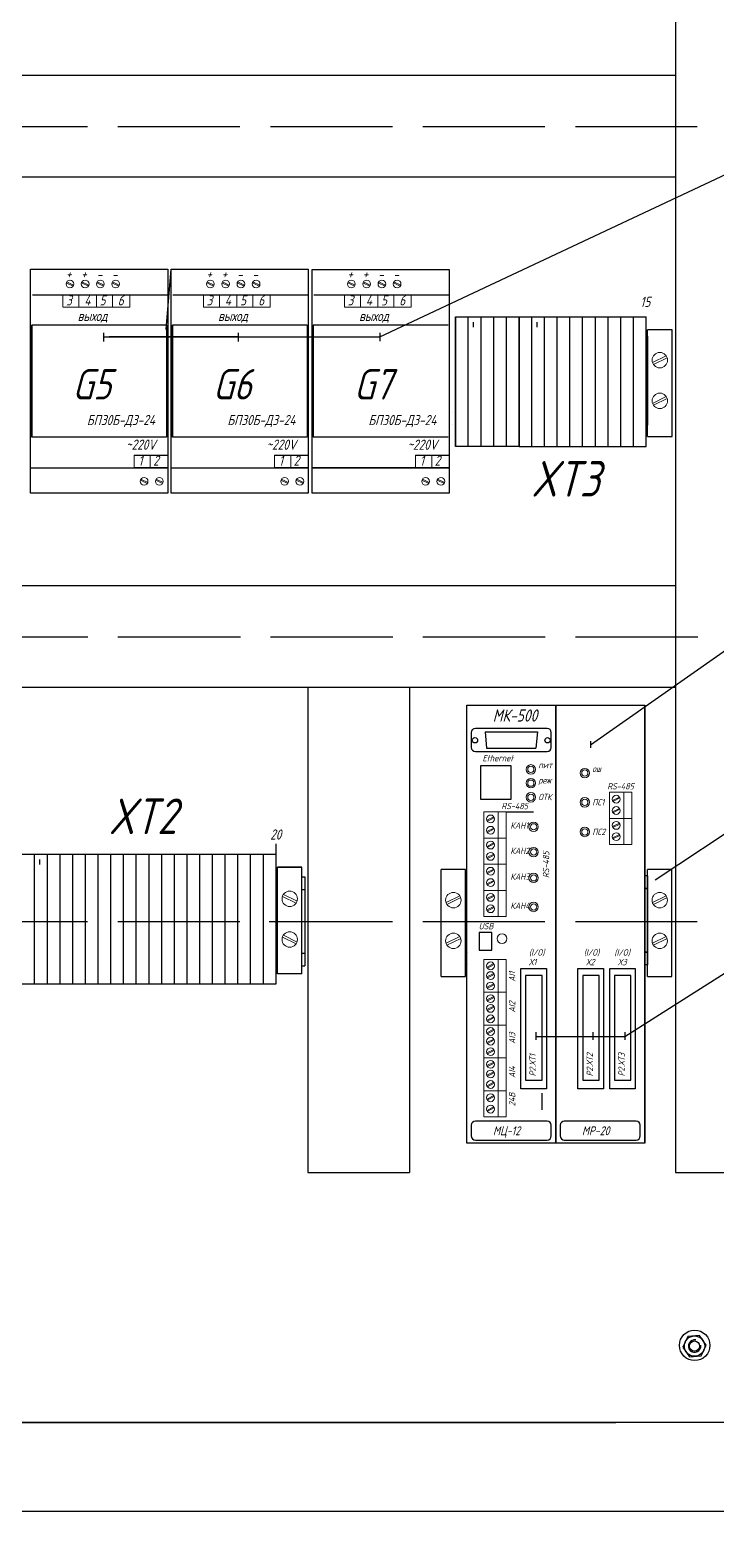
# Model space of a CAD drawing. Header units: millimetres. Extents: x 2155 to 4370, y 1157 to 1761.
# Drawn here: x 2389.6 to 2457.1, y 1455.7 to 1601.4 of the extents above; entities that cross this region are included whole.
import ezdxf

# ---------------------------------------------------------------- set-up
doc = ezdxf.new("R2010")
doc.units = ezdxf.units.MM
doc.linetypes.add('ACAD_ISO02W100', pattern=[15, 12, -3])
doc.layers.add('АСУТП', color=7, linetype='Continuous')
doc.styles.add('GOST тип А', font='GOST_A.TTF', dxfattribs={"oblique": 15})
doc.styles.get("Standard").update_dxf_attribs({"font": 'GOST_A.TTF', "width": 0.8, "oblique": 15, "height": 3})

msp = doc.modelspace()

# ---------------------------------------------------------------- linework, layer by layer
at = {"color": 7, "lineweight": 30}
for p, q in [((2453.1241, 1686.8769), (2453.1241, 1489.0629)), ((2326.8741, 1596.9382), (2453.1241, 1596.9382)), ((2326.8741, 1586.9382), (2453.1241, 1586.9382)), ((2389.673, 1555.8435), (2389.673, 1577.8435)), ((2389.673, 1577.8435), (2403.173, 1577.8435)), ((2389.673, 1555.8435), (2389.673, 1577.8435)), ((2403.173, 1577.8435), (2403.173, 1555.8435)), ((2403.4952, 1555.8435), (2403.4952, 1577.8435)), ((2403.4952, 1577.8435), (2416.9952, 1577.8435)), ((2403.4952, 1555.8435), (2403.4952, 1577.8435)), ((2416.9952, 1577.8435), (2416.9952, 1555.8435)), ((2417.3669, 1555.8388), (2417.3669, 1577.8388)), ((2417.3669, 1577.8388), (2430.8669, 1577.8388)), ((2417.3669, 1555.8388), (2417.3669, 1577.8388)), ((2430.8669, 1577.8388), (2430.8669, 1555.8388)), ((2431.4886, 1560.4122), (2431.4886, 1573.1622)), ((2431.4886, 1573.1622), (2431.4886, 1560.4122)), ((2431.4886, 1560.4122), (2431.4886, 1573.1622)), ((2431.4886, 1560.4122), (2431.4886, 1573.1622)), ((2431.4886, 1573.1622), (2431.4886, 1560.4122)), ((2431.4886, 1560.4122), (2431.4886, 1573.1622)), ((2431.4886, 1560.4122), (2431.4886, 1573.1622)), ((2431.4886, 1560.4122), (2431.4886, 1573.1622)), ((2432.7386, 1560.4122), (2432.7386, 1573.1622)), ((2432.7386, 1560.4122), (2432.7386, 1573.1622)), ((2433.9886, 1560.4122), (2433.9886, 1573.1622)), ((2433.9886, 1560.4122), (2433.9886, 1573.1622)), ((2435.2386, 1560.4122), (2435.2386, 1573.1622)), ((2435.2386, 1560.4122), (2435.2386, 1573.1622)), ((2436.4886, 1560.4122), (2436.4886, 1573.1622)), ((2436.4886, 1560.4122), (2436.4886, 1573.1622)), ((2437.7386, 1560.4122), (2437.7386, 1573.1622)), ((2437.7386, 1573.1622), (2437.7386, 1560.4122)), ((2437.7386, 1560.4122), (2437.7386, 1573.1622)), ((2437.7386, 1560.4122), (2437.7386, 1573.1622)), ((2437.7386, 1573.1622), (2437.7386, 1560.4122)), ((2437.7386, 1560.4122), (2437.7386, 1573.1622)), ((2437.7386, 1560.4122), (2437.7386, 1573.1622)), ((2437.7386, 1560.4122), (2437.7386, 1573.1622)), ((2438.9886, 1560.4122), (2438.9886, 1573.1622)), ((2438.9886, 1560.4122), (2438.9886, 1573.1622)), ((2440.2386, 1560.4122), (2440.2386, 1573.1622)), ((2440.2386, 1560.4122), (2440.2386, 1573.1622)), ((2441.4886, 1560.4122), (2441.4886, 1573.1622)), ((2441.4886, 1560.4122), (2441.4886, 1573.1622)), ((2442.7386, 1560.4122), (2442.7386, 1573.1622)), ((2442.7386, 1560.4122), (2442.7386, 1573.1622)), ((2443.9886, 1560.4122), (2443.9886, 1573.1622)), ((2443.9886, 1560.4122), (2443.9886, 1573.1622)), ((2445.2386, 1560.4122), (2445.2386, 1573.1622)), ((2445.2386, 1560.4122), (2445.2386, 1573.1622)), ((2446.4886, 1560.4122), (2446.4886, 1573.1622)), ((2446.4886, 1560.4122), (2446.4886, 1573.1622)), ((2447.7386, 1560.4122), (2447.7386, 1573.1622)), ((2447.7386, 1560.4122), (2447.7386, 1573.1622)), ((2448.9886, 1560.4122), (2448.9886, 1573.1622)), ((2448.9886, 1560.4122), (2448.9886, 1573.1622)), ((2450.2386, 1560.4122), (2450.2386, 1573.1622)), ((2403.1405, 1572.0152), (2403.1405, 1572.0152)), ((2417.0122, 1572.0104), (2417.0122, 1572.0104)), ((2431.4886, 1560.4122), (2431.4886, 1571.9122)), ((2431.4886, 1571.9122), (2431.4886, 1560.4122)), ((2431.4886, 1560.4122), (2431.4886, 1571.9122)), ((2431.4886, 1560.4122), (2431.4886, 1571.9122)), ((2431.4886, 1560.4122), (2431.4886, 1571.9122)), ((2431.4886, 1571.9122), (2431.4886, 1560.4122)), ((2431.4886, 1560.4122), (2431.4886, 1571.9122)), ((2437.7386, 1560.4122), (2437.7386, 1571.9122)), ((2437.7386, 1571.9122), (2437.7386, 1560.4122)), ((2437.7386, 1560.4122), (2437.7386, 1571.9122)), ((2437.7386, 1560.4122), (2437.7386, 1571.9122)), ((2437.7386, 1560.4122), (2437.7386, 1571.9122)), ((2437.7386, 1571.9122), (2437.7386, 1560.4122)), ((2437.7386, 1560.4122), (2437.7386, 1571.9122)), ((2450.3837, 1561.4122), (2450.3837, 1571.9122)), ((2452.7837, 1571.9122), (2450.3837, 1571.9122)), ((2450.3837, 1561.4122), (2450.3837, 1571.9122)), ((2452.7837, 1561.4122), (2452.7837, 1571.9122)), ((2389.6026, 1571.3009), (2389.6026, 1571.3009)), ((2450.3754, 1571.2913), (2450.2098, 1571.2913)), ((2450.2113, 1571.2913), (2450.2113, 1571.2913)), ((2450.3754, 1571.2913), (2450.2113, 1571.2913)), ((2450.3754, 1562.5413), (2450.3754, 1571.2913)), ((2450.3837, 1571.2872), (2450.3837, 1571.2872)), ((2450.3837, 1571.2872), (2450.3837, 1562.5372)), ((2389.6026, 1570.0509), (2389.6026, 1570.0509)), ((2403.1405, 1570.0509), (2403.1405, 1570.0509)), ((2417.0122, 1570.0461), (2417.0122, 1570.0461)), ((2450.2098, 1570.0413), (2450.3754, 1570.0413)), ((2450.2113, 1570.0413), (2450.3754, 1570.0413)), ((2450.3754, 1570.0413), (2450.2113, 1570.0413)), ((2450.3837, 1570.0372), (2450.3837, 1570.0372)), ((2389.6026, 1563.8009), (2389.6026, 1563.8009)), ((2403.4248, 1563.8009), (2403.4248, 1563.8009)), ((2417.2965, 1563.7961), (2417.2965, 1563.7961)), ((2431.1682, 1563.7913), (2431.1682, 1563.7913)), ((2450.1957, 1563.7913), (2450.1957, 1563.7913)), ((2450.2098, 1563.7913), (2450.3754, 1563.7913)), ((2450.2113, 1563.7913), (2450.3754, 1563.7913)), ((2450.3754, 1563.7913), (2450.2113, 1563.7913)), ((2450.3837, 1563.7872), (2450.3837, 1563.7872)), ((2389.6026, 1562.5509), (2389.6026, 1562.5509)), ((2403.4248, 1562.5509), (2403.4248, 1562.5509)), ((2417.2965, 1562.5461), (2417.2965, 1562.5461)), ((2431.1682, 1562.5413), (2431.1682, 1562.5413)), ((2450.1957, 1562.5413), (2450.1957, 1562.5413)), ((2450.3598, 1562.5413), (2450.1957, 1562.5413)), ((2450.3837, 1562.5372), (2450.3837, 1562.5372)), ((2450.3837, 1561.4122), (2452.7837, 1561.4122)), ((2403.173, 1555.8435), (2389.673, 1555.8435)), ((2416.9952, 1555.8435), (2403.4952, 1555.8435)), ((2430.8669, 1555.8388), (2417.3669, 1555.8388)), ((2430.8669, 1555.8388), (2417.3669, 1555.8388)), ((2326.8741, 1546.7546), (2427.6454, 1546.7546)), ((2326.8741, 1546.7546), (2453.1241, 1546.7546)), ((2326.8741, 1536.7546), (2427.6454, 1536.7546)), ((2326.8741, 1536.7546), (2427.6454, 1536.7546)), ((2326.8741, 1536.7546), (2453.1241, 1536.7546)), ((2416.9496, 1536.7546), (2416.9496, 1489.0629)), ((2426.9496, 1536.7546), (2426.9496, 1489.0629)), ((2432.5938, 1535.0037), (2441.3438, 1535.0037)), ((2432.5938, 1491.94), (2432.5938, 1535.0037)), ((2441.3438, 1491.94), (2441.3438, 1535.0037)), ((2441.3438, 1535.0037), (2441.3438, 1491.94)), ((2441.3438, 1535.0037), (2441.3438, 1491.94)), ((2441.3438, 1491.94), (2441.3438, 1535.0037)), ((2441.3438, 1535.0037), (2450.0938, 1535.0037)), ((2441.3438, 1491.94), (2441.3438, 1535.0037)), ((2450.0938, 1491.94), (2450.0938, 1535.0037)), ((2450.0938, 1535.0037), (2450.0938, 1491.94)), ((2450.0938, 1535.0037), (2450.0938, 1491.94)), ((2450.0938, 1491.94), (2450.0938, 1535.0037)), ((2390.0745, 1507.589), (2390.0745, 1520.339)), ((2390.0745, 1507.589), (2390.0745, 1520.339)), ((2391.3245, 1507.589), (2391.3245, 1520.339)), ((2391.3245, 1507.589), (2391.3245, 1520.339)), ((2392.5745, 1507.589), (2392.5745, 1520.339)), ((2392.5745, 1507.589), (2392.5745, 1520.339)), ((2393.8245, 1507.589), (2393.8245, 1520.339)), ((2393.8245, 1507.589), (2393.8245, 1520.339)), ((2395.0745, 1507.589), (2395.0745, 1520.339)), ((2395.0745, 1507.589), (2395.0745, 1520.339)), ((2396.3245, 1507.589), (2396.3245, 1520.339)), ((2396.3245, 1507.589), (2396.3245, 1520.339)), ((2397.5745, 1507.589), (2397.5745, 1520.339)), ((2397.5745, 1507.589), (2397.5745, 1520.339)), ((2398.8245, 1507.589), (2398.8245, 1520.339)), ((2398.8245, 1507.589), (2398.8245, 1520.339)), ((2400.0745, 1507.589), (2400.0745, 1520.339)), ((2400.0745, 1507.589), (2400.0745, 1520.339)), ((2401.3245, 1507.589), (2401.3245, 1520.339)), ((2402.5745, 1507.589), (2402.5745, 1520.339)), ((2403.8245, 1507.589), (2403.8245, 1520.339)), ((2405.0745, 1507.589), (2405.0745, 1520.339)), ((2406.3245, 1507.589), (2406.3245, 1520.339)), ((2407.5745, 1507.589), (2407.5745, 1520.339)), ((2408.8245, 1507.589), (2408.8245, 1520.339)), ((2410.0745, 1507.589), (2410.0745, 1520.339)), ((2411.3245, 1507.589), (2411.3245, 1520.339)), ((2412.5745, 1507.589), (2412.5745, 1520.339)), ((2413.8245, 1507.589), (2413.8245, 1520.339)), ((2413.9696, 1508.589), (2413.9696, 1519.089)), ((2416.3696, 1519.089), (2413.9696, 1519.089)), ((2416.3696, 1508.589), (2416.3696, 1519.089)), ((2416.3696, 1518.1205), (2416.65, 1518.1205)), ((2416.65, 1518.1205), (2416.65, 1509.3705)), ((2432.4695, 1518.8348), (2430.0695, 1518.8348)), ((2430.0695, 1508.3348), (2430.0695, 1518.8348)), ((2432.4695, 1508.3348), (2432.4695, 1518.8348)), ((2432.4815, 1518.2139), (2432.4815, 1518.2139)), ((2432.5938, 1518.2139), (2432.4815, 1518.2139)), ((2450.3671, 1518.2139), (2450.2016, 1518.2139)), ((2450.2031, 1518.2139), (2450.2031, 1518.2139)), ((2450.3671, 1518.2139), (2450.2031, 1518.2139)), ((2450.3671, 1509.4639), (2450.3671, 1518.2139)), ((2450.3755, 1508.3348), (2450.3755, 1518.8348)), ((2452.7755, 1518.8348), (2450.3755, 1518.8348)), ((2450.3755, 1518.2098), (2450.3755, 1518.2098)), ((2450.3755, 1518.2098), (2450.3755, 1509.4598)), ((2452.7755, 1508.3348), (2452.7755, 1518.8348)), ((2416.3696, 1516.8705), (2416.65, 1516.8705)), ((2432.5938, 1516.9639), (2432.4815, 1516.9639)), ((2450.2016, 1516.9639), (2450.3671, 1516.9639)), ((2450.2031, 1516.9639), (2450.3671, 1516.9639)), ((2450.3671, 1516.9639), (2450.2031, 1516.9639)), ((2450.3755, 1516.9598), (2450.3755, 1516.9598)), ((2416.3696, 1510.6205), (2416.65, 1510.6205)), ((2432.48, 1510.7139), (2432.5938, 1510.7139)), ((2432.4815, 1510.7139), (2432.5938, 1510.7139)), ((2432.5938, 1510.7139), (2432.4815, 1510.7139)), ((2432.6539, 1510.7098), (2432.6539, 1510.7098)), ((2450.2016, 1510.7139), (2450.3671, 1510.7139)), ((2450.2031, 1510.7139), (2450.3671, 1510.7139)), ((2450.3671, 1510.7139), (2450.2031, 1510.7139)), ((2450.3755, 1510.7098), (2450.3755, 1510.7098)), ((2416.3696, 1509.3705), (2416.65, 1509.3705)), ((2432.5938, 1509.4639), (2432.4659, 1509.4639)), ((2432.6539, 1509.4598), (2432.6539, 1509.4598)), ((2450.3515, 1509.4639), (2450.1875, 1509.4639)), ((2450.3755, 1509.4598), (2450.3755, 1509.4598)), ((2416.3696, 1508.589), (2413.9696, 1508.589)), ((2430.0695, 1508.3348), (2432.4695, 1508.3348)), ((2450.3755, 1508.3348), (2452.7755, 1508.3348)), ((2441.3438, 1491.94), (2432.5938, 1491.94)), ((2450.0938, 1491.94), (2441.3438, 1491.94)), ((2416.9496, 1489.0629), (2426.9496, 1489.0629)), ((2453.1241, 1489.0629), (2463.1241, 1489.0629)), ((2462.1241, 1464.4968), (2317.8741, 1464.4968)), ((2471.2491, 1455.7468), (2308.7491, 1455.7468))]:
    msp.add_line(p, q, dxfattribs=at)
at = {"color": 7}
for p, q in [((2424.0283, 1571.2069), (2476.2629, 1595.7488)), ((2389.673, 1571.2138), (2389.673, 1577.8435)), ((2403.0181, 1571.9281), (2403.4952, 1577.8435)), ((2389.8549, 1575.3435), (2403.1052, 1575.3435)), ((2392.8506, 1575.3435), (2399.4371, 1575.3435)), ((2392.8506, 1575.3435), (2399.4371, 1575.3435)), ((2392.8506, 1575.3435), (2399.4371, 1575.3435)), ((2392.8506, 1575.3435), (2399.4371, 1575.3435)), ((2403.6771, 1575.3435), (2416.9274, 1575.3435)), ((2406.6728, 1575.3435), (2413.2593, 1575.3435)), ((2406.6728, 1575.3435), (2413.2593, 1575.3435)), ((2406.6728, 1575.3435), (2413.2593, 1575.3435)), ((2406.6728, 1575.3435), (2413.2593, 1575.3435)), ((2417.5488, 1575.3388), (2430.7991, 1575.3388)), ((2420.5445, 1575.3388), (2427.131, 1575.3388)), ((2420.5445, 1575.3388), (2427.131, 1575.3388)), ((2420.5445, 1575.3388), (2427.131, 1575.3388)), ((2420.5445, 1575.3388), (2427.131, 1575.3388)), ((2431.4886, 1573.1622), (2431.4886, 1573.1622)), ((2431.4886, 1573.1622), (2440.2386, 1573.1622)), ((2437.7386, 1573.1622), (2437.7386, 1573.1622)), ((2437.7386, 1573.1622), (2450.2386, 1573.1622)), ((2403.048, 1572.3435), (2389.798, 1572.3435)), ((2389.798, 1561.3435), (2389.798, 1572.3435)), ((2389.798, 1572.3435), (2389.798, 1561.3435)), ((2403.048, 1572.3435), (2389.798, 1572.3435)), ((2403.048, 1572.3435), (2403.048, 1561.3435)), ((2416.8702, 1572.3435), (2403.6202, 1572.3435)), ((2403.6202, 1561.3435), (2403.6202, 1572.3435)), ((2403.6202, 1572.3435), (2403.6202, 1561.3435)), ((2416.8702, 1572.3435), (2403.6202, 1572.3435)), ((2416.8702, 1572.3435), (2416.8702, 1561.3435)), ((2430.7419, 1572.3388), (2417.4919, 1572.3388)), ((2417.4919, 1561.3388), (2417.4919, 1572.3388)), ((2417.4919, 1572.3388), (2417.4919, 1561.3388)), ((2430.7419, 1572.3388), (2417.4919, 1572.3388)), ((2433.2168, 1572.663), (2433.2168, 1572.163)), ((2439.4668, 1572.663), (2439.4668, 1572.163)), ((2396.8461, 1571.6), (2396.8461, 1570.7634)), ((2396.8461, 1571.2069), (2424.0283, 1571.2069)), ((2410.0937, 1571.2069), (2397.4181, 1571.2069)), ((2410.0937, 1571.6), (2410.0937, 1570.7634)), ((2424.0283, 1571.616), (2424.0283, 1570.7794)), ((2424.0283, 1571.3189), (2424.0283, 1571.3189)), ((2403.048, 1561.3435), (2389.798, 1561.3435)), ((2416.8702, 1561.3435), (2403.6202, 1561.3435)), ((2430.7419, 1561.3388), (2417.4919, 1561.3388)), ((2437.7386, 1560.4122), (2431.4886, 1560.4122)), ((2437.7386, 1560.4122), (2450.2386, 1560.4122)), ((2450.2386, 1560.4122), (2450.2386, 1560.4122)), ((2399.8656, 1559.5727), (2403.1817, 1559.5727)), ((2400.6396, 1559.5727), (2403.1817, 1559.5727)), ((2400.6396, 1559.5727), (2403.1817, 1559.5727)), ((2400.6396, 1559.5727), (2403.1817, 1559.5727)), ((2413.6878, 1559.5727), (2417.0039, 1559.5727)), ((2414.4618, 1559.5727), (2417.0039, 1559.5727)), ((2414.4618, 1559.5727), (2417.0039, 1559.5727)), ((2414.4618, 1559.5727), (2417.0039, 1559.5727)), ((2427.5595, 1559.568), (2430.8756, 1559.568)), ((2428.3335, 1559.568), (2430.8756, 1559.568)), ((2428.3335, 1559.568), (2430.8756, 1559.568)), ((2428.3335, 1559.568), (2430.8756, 1559.568)), ((2389.673, 1558.3435), (2403.173, 1558.3435)), ((2403.4952, 1558.3435), (2416.9952, 1558.3435)), ((2430.8669, 1558.3388), (2417.3669, 1558.3388)), ((2417.3669, 1558.3388), (2430.8669, 1558.3388)), ((2444.7498, 1531.0872), (2476.0058, 1553.0376)), ((2475.5977, 1533.9768), (2451.1096, 1517.7918)), ((2434.3938, 1532.3821), (2439.5281, 1532.3821)), ((2434.3938, 1532.3821), (2434.5136, 1530.78)), ((2439.5443, 1532.3821), (2439.38, 1530.78)), ((2439.5281, 1532.3821), (2439.5443, 1532.3821)), ((2444.7498, 1531.462), (2444.7498, 1530.789)), ((2434.5136, 1530.78), (2439.38, 1530.78)), ((2433.9636, 1529.06), (2436.9237, 1529.06)), ((2433.9636, 1525.7327), (2433.9636, 1529.0595)), ((2436.9237, 1529.06), (2436.9237, 1525.7327)), ((2436.9237, 1525.7327), (2433.9636, 1525.7327)), ((2436.4751, 1524.5029), (2439.1521, 1524.5029)), ((2413.8245, 1520.339), (2413.8245, 1521.3821)), ((2388.8245, 1520.339), (2413.8245, 1520.339)), ((2390.5526, 1519.8397), (2390.5526, 1519.3397)), ((2448.1294, 1502.4439), (2475.6458, 1519.8483)), ((2413.9696, 1519.089), (2416.3696, 1519.089)), ((2417.2129, 1513.711), (2413.1401, 1513.711)), ((2433.811, 1512.6391), (2433.811, 1510.9096)), ((2435.0637, 1512.6391), (2433.811, 1512.6391)), ((2435.0637, 1510.9096), (2435.0637, 1512.6391)), ((2433.811, 1510.9096), (2435.0637, 1510.9096)), ((2388.8245, 1507.589), (2413.8245, 1507.589)), ((2413.8245, 1507.589), (2413.8245, 1507.589)), ((2439.3794, 1502.4439), (2448.1294, 1502.4439)), ((2439.9858, 1496.8503), (2439.9858, 1495.2294)), ((2358.3615, 1464.4968), (2447.2407, 1464.4968))]:
    msp.add_line(p, q, dxfattribs=at)
at = {"color": 7, "linetype": 'ACAD_ISO02W100'}
for p, q in [((2455.271, 1591.8609), (2324.0437, 1591.8609)), ((2455.271, 1541.6774), (2324.0437, 1541.6774)), ((2455.3155, 1541.692), (2324.0882, 1541.692)), ((2455.271, 1513.711), (2385.7039, 1513.711))]:
    msp.add_line(p, q, dxfattribs=at)
at = {"color": 7, "linetype": 'Continuous', "lineweight": 0}
for p, q in [((2393.8558, 1576.1914), (2393.1828, 1576.5267)), ((2393.8558, 1576.1914), (2393.1828, 1576.5267)), ((2393.9017, 1576.2836), (2393.2288, 1576.6189)), ((2393.9017, 1576.2836), (2393.2288, 1576.6189)), ((2395.3558, 1576.1914), (2394.6828, 1576.5267)), ((2395.3558, 1576.1914), (2394.6828, 1576.5267)), ((2395.4017, 1576.2836), (2394.7288, 1576.6189)), ((2395.4017, 1576.2836), (2394.7288, 1576.6189)), ((2396.8558, 1576.1914), (2396.1828, 1576.5267)), ((2396.8558, 1576.1914), (2396.1828, 1576.5267)), ((2396.9017, 1576.2836), (2396.2288, 1576.6189)), ((2396.9017, 1576.2836), (2396.2288, 1576.6189)), ((2398.3558, 1576.1914), (2397.6828, 1576.5267)), ((2398.3558, 1576.1914), (2397.6828, 1576.5267)), ((2398.4017, 1576.2836), (2397.7288, 1576.6189)), ((2398.4017, 1576.2836), (2397.7288, 1576.6189)), ((2407.6779, 1576.1914), (2407.005, 1576.5267)), ((2407.6779, 1576.1914), (2407.005, 1576.5267)), ((2407.7239, 1576.2836), (2407.0509, 1576.6189)), ((2407.7239, 1576.2836), (2407.0509, 1576.6189)), ((2409.1779, 1576.1914), (2408.505, 1576.5267)), ((2409.1779, 1576.1914), (2408.505, 1576.5267)), ((2409.2239, 1576.2836), (2408.5509, 1576.6189)), ((2409.2239, 1576.2836), (2408.5509, 1576.6189)), ((2410.6779, 1576.1914), (2410.005, 1576.5267)), ((2410.6779, 1576.1914), (2410.005, 1576.5267)), ((2410.7239, 1576.2836), (2410.0509, 1576.6189)), ((2410.7239, 1576.2836), (2410.0509, 1576.6189)), ((2412.1779, 1576.1914), (2411.505, 1576.5267)), ((2412.1779, 1576.1914), (2411.505, 1576.5267)), ((2412.2239, 1576.2836), (2411.5509, 1576.6189)), ((2412.2239, 1576.2836), (2411.5509, 1576.6189)), ((2421.5496, 1576.1866), (2420.8767, 1576.5219)), ((2421.5496, 1576.1866), (2420.8767, 1576.5219)), ((2421.5956, 1576.2788), (2420.9226, 1576.6141)), ((2421.5956, 1576.2788), (2420.9226, 1576.6141)), ((2423.0496, 1576.1866), (2422.3767, 1576.5219)), ((2423.0496, 1576.1866), (2422.3767, 1576.5219)), ((2423.0956, 1576.2788), (2422.4226, 1576.6141)), ((2423.0956, 1576.2788), (2422.4226, 1576.6141)), ((2424.5496, 1576.1866), (2423.8767, 1576.5219)), ((2424.5496, 1576.1866), (2423.8767, 1576.5219)), ((2424.5956, 1576.2788), (2423.9226, 1576.6141)), ((2424.5956, 1576.2788), (2423.9226, 1576.6141)), ((2426.0496, 1576.1866), (2425.3767, 1576.5219)), ((2426.0496, 1576.1866), (2425.3767, 1576.5219)), ((2426.0956, 1576.2788), (2425.4226, 1576.6141)), ((2426.0956, 1576.2788), (2425.4226, 1576.6141)), ((2392.8506, 1575.3435), (2392.8506, 1574.1277)), ((2394.4366, 1575.3435), (2394.4366, 1574.1277)), ((2396.1439, 1575.3435), (2396.1439, 1574.1277)), ((2397.7299, 1575.3435), (2397.7299, 1574.1277)), ((2399.4371, 1575.3435), (2399.4371, 1574.1277)), ((2406.6728, 1575.3435), (2406.6728, 1574.1277)), ((2408.2588, 1575.3435), (2408.2588, 1574.1277)), ((2409.966, 1575.3435), (2409.966, 1574.1277)), ((2411.552, 1575.3435), (2411.552, 1574.1277)), ((2413.2593, 1575.3435), (2413.2593, 1574.1277)), ((2420.5445, 1575.3388), (2420.5445, 1574.1229)), ((2422.1305, 1575.3388), (2422.1305, 1574.1229)), ((2423.8377, 1575.3388), (2423.8377, 1574.1229)), ((2425.4237, 1575.3388), (2425.4237, 1574.1229)), ((2427.131, 1575.3388), (2427.131, 1574.1229)), ((2396.1439, 1574.1277), (2392.8706, 1574.1277)), ((2399.4371, 1574.1277), (2396.1639, 1574.1277)), ((2409.966, 1574.1277), (2406.6928, 1574.1277)), ((2413.2593, 1574.1277), (2409.986, 1574.1277)), ((2423.8377, 1574.1229), (2420.5645, 1574.1229)), ((2427.131, 1574.1229), (2423.8577, 1574.1229)), ((2450.8648, 1568.6691), (2452.2107, 1569.3397)), ((2450.9567, 1568.4846), (2452.3027, 1569.1553)), ((2450.8648, 1564.6691), (2452.2107, 1565.3397)), ((2450.9567, 1564.4846), (2452.3027, 1565.1553)), ((2399.8656, 1559.5727), (2399.8656, 1558.3569)), ((2401.4475, 1559.5727), (2401.4475, 1558.3569)), ((2403.1817, 1559.5727), (2403.1817, 1558.3569)), ((2413.6878, 1559.5727), (2413.6878, 1558.3569)), ((2415.2697, 1559.5727), (2415.2697, 1558.3569)), ((2417.0039, 1559.5727), (2417.0039, 1558.3569)), ((2427.5595, 1559.568), (2427.5595, 1558.3521)), ((2429.1414, 1559.568), (2429.1414, 1558.3521)), ((2430.8756, 1559.568), (2430.8756, 1558.3521)), ((2403.1817, 1558.3569), (2399.8656, 1558.3569)), ((2401.1577, 1556.7902), (2400.4848, 1557.1256)), ((2401.1577, 1556.7902), (2400.4848, 1557.1256)), ((2401.2037, 1556.8825), (2400.5307, 1557.2178)), ((2401.2037, 1556.8825), (2400.5307, 1557.2178)), ((2402.6577, 1556.7902), (2401.9848, 1557.1256)), ((2402.6577, 1556.7902), (2401.9848, 1557.1256)), ((2402.7037, 1556.8825), (2402.0307, 1557.2178)), ((2402.7037, 1556.8825), (2402.0307, 1557.2178)), ((2417.0039, 1558.3569), (2413.6878, 1558.3569)), ((2414.9799, 1556.7902), (2414.3069, 1557.1256)), ((2414.9799, 1556.7902), (2414.3069, 1557.1256)), ((2415.0258, 1556.8825), (2414.3529, 1557.2178)), ((2415.0258, 1556.8825), (2414.3529, 1557.2178)), ((2416.4799, 1556.7902), (2415.8069, 1557.1256)), ((2416.4799, 1556.7902), (2415.8069, 1557.1256)), ((2416.5258, 1556.8825), (2415.8529, 1557.2178)), ((2416.5258, 1556.8825), (2415.8529, 1557.2178)), ((2430.8756, 1558.3521), (2427.5595, 1558.3521)), ((2428.8516, 1556.7854), (2428.1786, 1557.1208)), ((2428.8516, 1556.7854), (2428.1786, 1557.1208)), ((2428.8976, 1556.8777), (2428.2246, 1557.213)), ((2428.8976, 1556.8777), (2428.2246, 1557.213)), ((2430.3516, 1556.7854), (2429.6786, 1557.1208)), ((2430.3516, 1556.7854), (2429.6786, 1557.1208)), ((2430.3976, 1556.8777), (2429.7246, 1557.213)), ((2430.3976, 1556.8777), (2429.7246, 1557.213)), ((2429.884, 1558.3388), (2430.8669, 1558.3388)), ((2446.9251, 1525.6288), (2447.6064, 1525.9684)), ((2446.9716, 1525.5355), (2447.653, 1525.875)), ((2448.0449, 1526.4378), (2448.0449, 1523.8657)), ((2434.5656, 1523.6939), (2435.2469, 1524.0334)), ((2434.6121, 1523.6005), (2435.2935, 1523.94)), ((2435.6854, 1524.5029), (2435.6854, 1521.9308)), ((2446.9251, 1524.5151), (2447.6064, 1524.8546)), ((2446.9716, 1524.4217), (2447.653, 1524.7612)), ((2448.0449, 1523.8657), (2448.0449, 1521.2936)), ((2434.5656, 1522.5801), (2435.2469, 1522.9196)), ((2434.6121, 1522.4867), (2435.2935, 1522.8263)), ((2446.9251, 1523.0567), (2447.6064, 1523.3962)), ((2446.9251, 1521.943), (2447.6064, 1522.2825)), ((2446.9716, 1522.9634), (2447.653, 1523.3029)), ((2446.9716, 1521.8496), (2447.653, 1522.1891)), ((2434.5656, 1521.1218), (2435.2469, 1521.4613)), ((2434.6121, 1521.0284), (2435.2935, 1521.3679)), ((2435.6854, 1521.9308), (2435.6854, 1519.3587)), ((2434.5656, 1520.008), (2435.2469, 1520.3475)), ((2434.6121, 1519.9146), (2435.2935, 1520.2542)), ((2435.6854, 1519.3587), (2435.6854, 1516.7866)), ((2434.5656, 1518.5497), (2435.2469, 1518.8892)), ((2434.5656, 1517.4359), (2435.2469, 1517.7754)), ((2434.6121, 1518.4563), (2435.2935, 1518.7958)), ((2415.8885, 1515.7172), (2414.5426, 1516.3879)), ((2434.6121, 1517.3425), (2435.2935, 1517.6821)), ((2435.6854, 1516.7866), (2435.6854, 1514.2145)), ((2415.7966, 1515.5328), (2414.4507, 1516.2034)), ((2430.5506, 1515.5917), (2431.8965, 1516.2623)), ((2430.6425, 1515.4072), (2431.9884, 1516.0778)), ((2434.5656, 1515.9776), (2435.2469, 1516.3171)), ((2434.5656, 1514.8638), (2435.2469, 1515.2033)), ((2434.6121, 1515.8842), (2435.2935, 1516.2237)), ((2434.6121, 1514.7704), (2435.2935, 1515.11)), ((2450.8566, 1515.5917), (2452.2025, 1516.2623)), ((2450.9485, 1515.4072), (2452.2944, 1516.0778)), ((2415.7966, 1511.5328), (2414.4507, 1512.2034)), ((2415.8885, 1511.7172), (2414.5426, 1512.3879)), ((2430.5506, 1511.5917), (2431.8965, 1512.2623)), ((2430.6425, 1511.4072), (2431.9884, 1512.0778)), ((2450.8566, 1511.5917), (2452.2025, 1512.2623)), ((2450.9485, 1511.4072), (2452.2944, 1512.0778)), ((2434.5656, 1509.2495), (2435.2469, 1509.589)), ((2434.6121, 1509.1561), (2435.2935, 1509.4956)), ((2435.6854, 1509.9973), (2435.6854, 1506.7709)), ((2434.5656, 1508.2928), (2435.2469, 1508.6323)), ((2434.5656, 1507.2641), (2435.2469, 1507.6036)), ((2434.6121, 1508.1994), (2435.2935, 1508.539)), ((2434.5656, 1506.023), (2435.2469, 1506.3625)), ((2434.6121, 1507.1707), (2435.2935, 1507.5102)), ((2434.6121, 1505.9296), (2435.2935, 1506.2691)), ((2435.6854, 1506.7709), (2435.6854, 1503.5444)), ((2434.5656, 1505.0664), (2435.2469, 1505.4059)), ((2434.6121, 1504.973), (2435.2935, 1505.3125)), ((2434.5656, 1504.0377), (2435.2469, 1504.3772)), ((2434.6121, 1503.9443), (2435.2935, 1504.2838)), ((2435.6854, 1503.5444), (2435.6854, 1500.318)), ((2434.5656, 1502.7966), (2435.2469, 1503.1361)), ((2434.5656, 1501.8399), (2435.2469, 1502.1794)), ((2434.6121, 1502.7032), (2435.2935, 1503.0427)), ((2434.6121, 1501.7465), (2435.2935, 1502.086)), ((2434.5656, 1500.8112), (2435.2469, 1501.1507)), ((2434.6121, 1500.7178), (2435.2935, 1501.0573)), ((2435.6854, 1500.318), (2435.6854, 1497.0915)), ((2434.5656, 1499.5701), (2435.2469, 1499.9096)), ((2434.5656, 1498.6135), (2435.2469, 1498.953)), ((2434.6121, 1499.4767), (2435.2935, 1499.8162)), ((2434.6121, 1498.5201), (2435.2935, 1498.8596)), ((2434.5656, 1497.5847), (2435.2469, 1497.9242)), ((2434.6121, 1497.4914), (2435.2935, 1497.8309)), ((2434.5656, 1496.2825), (2435.2469, 1496.622)), ((2434.6121, 1496.1891), (2435.2935, 1496.5286)), ((2435.6854, 1497.0915), (2435.6854, 1494.5194)), ((2434.5656, 1495.1688), (2435.2469, 1495.5083)), ((2434.6121, 1495.0754), (2435.2935, 1495.4149))]:
    msp.add_line(p, q, dxfattribs=at)
at = {"color": 7}
for points in [[(2433.4313, 1530.4431), (2440.5063, 1530.4431, 0.41421356), (2440.9063, 1530.8431), (2440.9063, 1532.31, 0.41421356), (2440.5063, 1532.71), (2433.4313, 1532.71, 0.41421356), (2433.0313, 1532.31), (2433.0313, 1530.8431, 0.41421356)], [(2433.4313, 1492.2508), (2440.5063, 1492.2508, 0.41421356), (2440.9063, 1492.6508), (2440.9063, 1493.7052, 0.41421356), (2440.5063, 1494.1052), (2433.4313, 1494.1052, 0.41421356), (2433.0313, 1493.7052), (2433.0313, 1492.6508, 0.41421356)], [(2442.1813, 1492.2508), (2449.2563, 1492.2508, 0.41421356), (2449.6563, 1492.6508), (2449.6563, 1493.7052, 0.41421356), (2449.2563, 1494.1052), (2442.1813, 1494.1052, 0.41421356), (2441.7813, 1493.7052), (2441.7813, 1492.6508, 0.41421356)]]:
    msp.add_lwpolyline(points, format="xyb", close=True, dxfattribs=at)
at = {"color": 7, "linetype": 'Continuous', "lineweight": 0}
for points in [[(2446.63, 1526.4378), (2448.8346, 1526.4378), (2448.8346, 1523.8657), (2446.63, 1523.8657)], [(2434.2705, 1524.5029), (2436.4751, 1524.5029), (2436.4751, 1521.9308), (2434.2705, 1521.9308)], [(2446.63, 1523.8657), (2448.8346, 1523.8657), (2448.8346, 1521.2936), (2446.63, 1521.2936)], [(2434.2705, 1521.9308), (2436.4751, 1521.9308), (2436.4751, 1519.3587), (2434.2705, 1519.3587)], [(2434.2705, 1519.3587), (2436.4751, 1519.3587), (2436.4751, 1516.7866), (2434.2705, 1516.7866)], [(2434.2705, 1516.7866), (2436.4751, 1516.7866), (2436.4751, 1514.2145), (2434.2705, 1514.2145)], [(2434.2705, 1509.9973), (2436.4751, 1509.9973), (2436.4751, 1506.7709), (2434.2705, 1506.7709)], [(2434.2705, 1506.7709), (2436.4751, 1506.7709), (2436.4751, 1503.5444), (2434.2705, 1503.5444)], [(2434.2705, 1503.5444), (2436.4751, 1503.5444), (2436.4751, 1500.318), (2434.2705, 1500.318)], [(2434.2705, 1500.318), (2436.4751, 1500.318), (2436.4751, 1497.0915), (2434.2705, 1497.0915)], [(2434.2705, 1497.0915), (2436.4751, 1497.0915), (2436.4751, 1494.5194), (2434.2705, 1494.5194)]]:
    msp.add_lwpolyline(points, close=True, dxfattribs=at)
at = {"color": 7}
for points in [[(2437.8988, 1509.124), (2440.4163, 1509.124), (2440.4163, 1497.2776), (2437.8988, 1497.2776)], [(2443.5177, 1509.124), (2446.0352, 1509.124), (2446.0352, 1497.2776), (2443.5177, 1497.2776)], [(2446.6488, 1509.124), (2449.1663, 1509.124), (2449.1663, 1497.2776), (2446.6488, 1497.2776)]]:
    msp.add_lwpolyline(points, close=True, dxfattribs=at)
at = {"color": 7, "lineweight": 30}
for points in [[(2439.9929, 1508.4229), (2438.373, 1508.4229), (2438.373, 1498.1298), (2439.9929, 1498.1298)], [(2445.6118, 1508.4229), (2443.992, 1508.4229), (2443.992, 1498.1298), (2445.6118, 1498.1298)], [(2448.7429, 1508.4229), (2447.123, 1508.4229), (2447.123, 1498.1298), (2448.7429, 1498.1298)], [(2454.3368, 1472.9427), (2453.8488, 1471.8962), (2454.5111, 1470.9503), (2455.6614, 1471.0509), (2456.1494, 1472.0975), (2455.4871, 1473.0433)]]:
    msp.add_lwpolyline(points, close=True, dxfattribs=at)
at = {"color": 7, "linetype": 'Continuous', "lineweight": 0}
for centre, radius in [((2393.5423, 1576.4052), 0.3795), ((2393.5423, 1576.4052), 0.3795), ((2395.0423, 1576.4052), 0.3795), ((2395.0423, 1576.4052), 0.3795), ((2396.5423, 1576.4052), 0.3795), ((2396.5423, 1576.4052), 0.3795), ((2398.0423, 1576.4052), 0.3795), ((2398.0423, 1576.4052), 0.3795), ((2407.3644, 1576.4052), 0.3795), ((2407.3644, 1576.4052), 0.3795), ((2408.8644, 1576.4052), 0.3795), ((2408.8644, 1576.4052), 0.3795), ((2410.3644, 1576.4052), 0.3795), ((2410.3644, 1576.4052), 0.3795), ((2411.8644, 1576.4052), 0.3795), ((2411.8644, 1576.4052), 0.3795), ((2421.2361, 1576.4004), 0.3795), ((2421.2361, 1576.4004), 0.3795), ((2422.7361, 1576.4004), 0.3795), ((2422.7361, 1576.4004), 0.3795), ((2424.2361, 1576.4004), 0.3795), ((2424.2361, 1576.4004), 0.3795), ((2425.7361, 1576.4004), 0.3795), ((2425.7361, 1576.4004), 0.3795), ((2451.5837, 1568.9122), 0.7589), ((2451.5837, 1564.9122), 0.7589), ((2400.8442, 1557.004), 0.3795), ((2400.8442, 1557.004), 0.3795), ((2402.3442, 1557.004), 0.3795), ((2402.3442, 1557.004), 0.3795), ((2414.6664, 1557.004), 0.3795), ((2414.6664, 1557.004), 0.3795), ((2416.1664, 1557.004), 0.3795), ((2416.1664, 1557.004), 0.3795), ((2428.5381, 1556.9992), 0.3795), ((2428.5381, 1556.9992), 0.3795), ((2430.0381, 1556.9992), 0.3795), ((2430.0381, 1556.9992), 0.3795), ((2438.894, 1528.6869), 0.4651), ((2438.894, 1528.6869), 0.3059), ((2444.2011, 1528.3224), 0.4651), ((2444.2011, 1528.3224), 0.3059), ((2438.894, 1527.3328), 0.4651), ((2438.894, 1527.3328), 0.3059), ((2438.894, 1525.9407), 0.4651), ((2438.894, 1525.9407), 0.3059), ((2444.2011, 1525.4483), 0.4651), ((2444.2011, 1525.4483), 0.3059), ((2447.289, 1525.7519), 0.3842), ((2434.9295, 1523.8169), 0.3842), ((2447.289, 1524.6382), 0.3842), ((2434.9295, 1522.7032), 0.3842), ((2439.1627, 1523.0429), 0.4651), ((2439.1627, 1523.0429), 0.3059), ((2444.2011, 1522.536), 0.4651), ((2444.2011, 1522.536), 0.3059), ((2447.289, 1523.1798), 0.3842), ((2447.289, 1522.0661), 0.3842), ((2434.9295, 1521.2448), 0.3842), ((2439.1627, 1520.5549), 0.4651), ((2439.1627, 1520.5549), 0.3059), ((2434.9295, 1520.1311), 0.3842), ((2434.9295, 1518.6727), 0.3842), ((2434.9295, 1517.559), 0.3842), ((2439.1627, 1518.0206), 0.4651), ((2439.1627, 1518.0206), 0.3059), ((2415.1696, 1515.9603), 0.7589), ((2431.2695, 1515.8348), 0.7589), ((2434.9295, 1516.1006), 0.3842), ((2451.5755, 1515.8348), 0.7589), ((2434.9295, 1514.9869), 0.3842), ((2439.1627, 1515.1627), 0.4651), ((2439.1627, 1515.1627), 0.3059), ((2415.1696, 1511.9603), 0.7589), ((2431.2695, 1511.8348), 0.7589), ((2436.06, 1512.0493), 0.4743), ((2451.5755, 1511.8348), 0.7589), ((2434.9295, 1509.3725), 0.3842), ((2434.9295, 1508.4159), 0.3842), ((2434.9295, 1507.3872), 0.3842), ((2434.9295, 1506.1461), 0.3842), ((2434.9295, 1505.1894), 0.3842), ((2434.9295, 1504.1607), 0.3842), ((2434.9295, 1502.9196), 0.3842), ((2434.9295, 1501.963), 0.3842), ((2434.9295, 1500.9343), 0.3842), ((2434.9295, 1499.6932), 0.3842), ((2434.9295, 1498.7365), 0.3842), ((2434.9295, 1497.7078), 0.3842), ((2434.9295, 1496.4056), 0.3842), ((2434.9295, 1495.2918), 0.3842)]:
    msp.add_circle(centre, radius, dxfattribs=at)
at = {"color": 7}
for centre in [(2433.3942, 1531.5506), (2440.5373, 1531.5506)]:
    msp.add_circle(centre, 0.2627, dxfattribs=at)
at = {"color": 7, "lineweight": 30}
for centre, radius in [((2455.0135, 1472.064), 1.5), ((2454.9991, 1471.9968), 1), ((2454.9991, 1471.9968), 1), ((2454.9991, 1471.9968), 1), ((2454.9991, 1471.9968), 0.5)]:
    msp.add_circle(centre, radius, dxfattribs=at)
at = {"color": 7}
msp.add_arc((2454.9991, 1471.9968), 0.6127, 77.654356, 9.494214, dxfattribs=at)
at = {"layer": 'АСУТП', "color": 7}
for p, q in [((2439.3794, 1502.8621), (2439.3794, 1502.0879)), ((2444.9983, 1502.8621), (2444.9983, 1502.0879)), ((2448.1294, 1502.8621), (2448.1294, 1502.0879))]:
    msp.add_line(p, q, dxfattribs=at)

# ---------------------------------------------------------------- texts
at = {"color": 7, "linetype": 'Continuous', "lineweight": 0, "style": 'GOST тип А', "oblique": 15}
for s, height, p in [('+', 1, (2393.1482, 1576.9194)), ('+', 1, (2394.6482, 1576.9194)), ('+', 1, (2406.9704, 1576.9194)), ('+', 1, (2408.4704, 1576.9194)), ('+', 1, (2420.8421, 1576.9146)), ('+', 1, (2422.3421, 1576.9146)), ('-', 1, (2396.1634, 1576.8472)), ('-', 1, (2397.6634, 1576.8472)), ('-', 1, (2409.9856, 1576.8472)), ('-', 1, (2411.4856, 1576.8472)), ('-', 1, (2423.8573, 1576.8424)), ('-', 1, (2425.3573, 1576.8424)), ('3', 1, (2393.1661, 1574.2962)), ('4', 1, (2394.9574, 1574.2962)), ('5', 1, (2396.4593, 1574.2962)), ('6', 1, (2398.2506, 1574.2962)), ('3', 1, (2406.9882, 1574.2962)), ('4', 1, (2408.7796, 1574.2962)), ('5', 1, (2410.2815, 1574.2962)), ('6', 1, (2412.0728, 1574.2962)), ('3', 1, (2420.8599, 1574.2914)), ('4', 1, (2422.6513, 1574.2914)), ('5', 1, (2424.1532, 1574.2914)), ('6', 1, (2425.9445, 1574.2914)), ('выход', 1, (2394.2976, 1572.7539)), ('выход', 1, (2408.1198, 1572.7539)), ('выход', 1, (2421.9915, 1572.7491)), ('БП30Б-Д3-24', 1, (2395.2118, 1562.53)), ('БП30Б-Д3-24', 1, (2409.034, 1562.53)), ('БП30Б-Д3-24', 1, (2422.9057, 1562.5252)), ('~220V', 1, (2399.0556, 1560.1058)), ('~220V', 1, (2412.8778, 1560.1058)), ('~220V', 1, (2426.7495, 1560.101)), ('1', 1, (2400.2811, 1558.5424)), ('2', 1, (2401.7288, 1558.5424)), ('1', 1, (2414.1033, 1558.5424)), ('2', 1, (2415.551, 1558.5424)), ('1', 1, (2427.975, 1558.5376)), ('2', 1, (2429.4227, 1558.5376)), ('МК-500', 1.2, (2435.1452, 1533.3828)), ('Ethernet', 0.625, (2434.1388, 1529.4819)), ('пит', 0.625, (2439.6249, 1528.8)), ('ош', 0.625, (2444.932, 1528.4355)), ('реж', 0.625, (2439.6249, 1527.3002)), ('RS-485', 0.625, (2446.4017, 1526.7132)), ('RS-485', 0.625, (2435.9931, 1524.7716)), ('ОТК', 0.625, (2439.6249, 1525.6596)), ('ПС1', 0.625, (2444.932, 1525.1454)), ('КАН1', 0.625, (2436.8708, 1522.855)), ('ПС2', 0.625, (2444.932, 1522.233)), ('КАН2', 0.625, (2436.8708, 1520.3669)), ('КАН3', 0.625, (2436.8708, 1517.8326)), ('КАН4', 0.625, (2436.8708, 1514.9748)), ('USB', 0.625, (2433.7594, 1512.9593)), ('(I/O)', 0.625, (2438.7062, 1510.3791)), ('(I/O)', 0.625, (2444.1032, 1510.3791)), ('(I/O)', 0.625, (2447.1107, 1510.3791)), ('Х1', 0.625, (2438.7062, 1509.4322)), ('Х2', 0.625, (2444.3252, 1509.4322)), ('Х3', 0.625, (2447.4562, 1509.4322)), (' МЦ-12', 0.875, (2434.717, 1492.7226)), (' МР-20', 0.875, (2443.467, 1492.7226))]:
    msp.add_text(s, height=height, dxfattribs=at).set_placement(p)
at = {"color": 7, "linetype": 'Continuous', "lineweight": 0, "oblique": 15}
for s, p in [('15', (2449.6569, 1574.1432)), ('20', (2413.2428, 1521.7849))]:
    msp.add_text(s, height=1, dxfattribs=at).set_placement(p)
at = {"color": 7, "lineweight": 0, "style": 'GOST тип А', "oblique": 15}
for s, p in [('G5', (2393.7837, 1565.0484)), ('G6', (2407.6059, 1565.0484)), ('G7', (2421.4776, 1565.0436))]:
    msp.add_text(s, height=3, dxfattribs=at).set_placement(p)
at = {"color": 7, "style": 'GOST тип А', "oblique": 15}
for s, p in [('XT3', (2438.9276, 1555.5054)), ('XT2', (2397.3576, 1522.326))]:
    msp.add_text(s, height=3.5, dxfattribs=at).set_placement(p)
at = {"color": 7, "linetype": 'Continuous', "lineweight": 0, "style": 'GOST тип А', "oblique": 15}
for s, p in [('RS-485', (2440.7004, 1518.0032)), ('AI1', (2437.3565, 1507.8134)), ('AI2', (2437.3565, 1504.7846)), ('AI3', (2437.3565, 1501.7049)), ('Р2.ХТ1', (2439.3811, 1498.5086)), ('Р2.ХТ2', (2445.0001, 1498.5086)), ('Р2.ХТ3', (2448.1311, 1498.5086)), ('AI4', (2437.3565, 1498.3581)), ('24В', (2437.3565, 1495.5891))]:
    msp.add_text(s, height=0.625, rotation=90, dxfattribs=at).set_placement(p)

doc.saveas('drawing.dxf')
